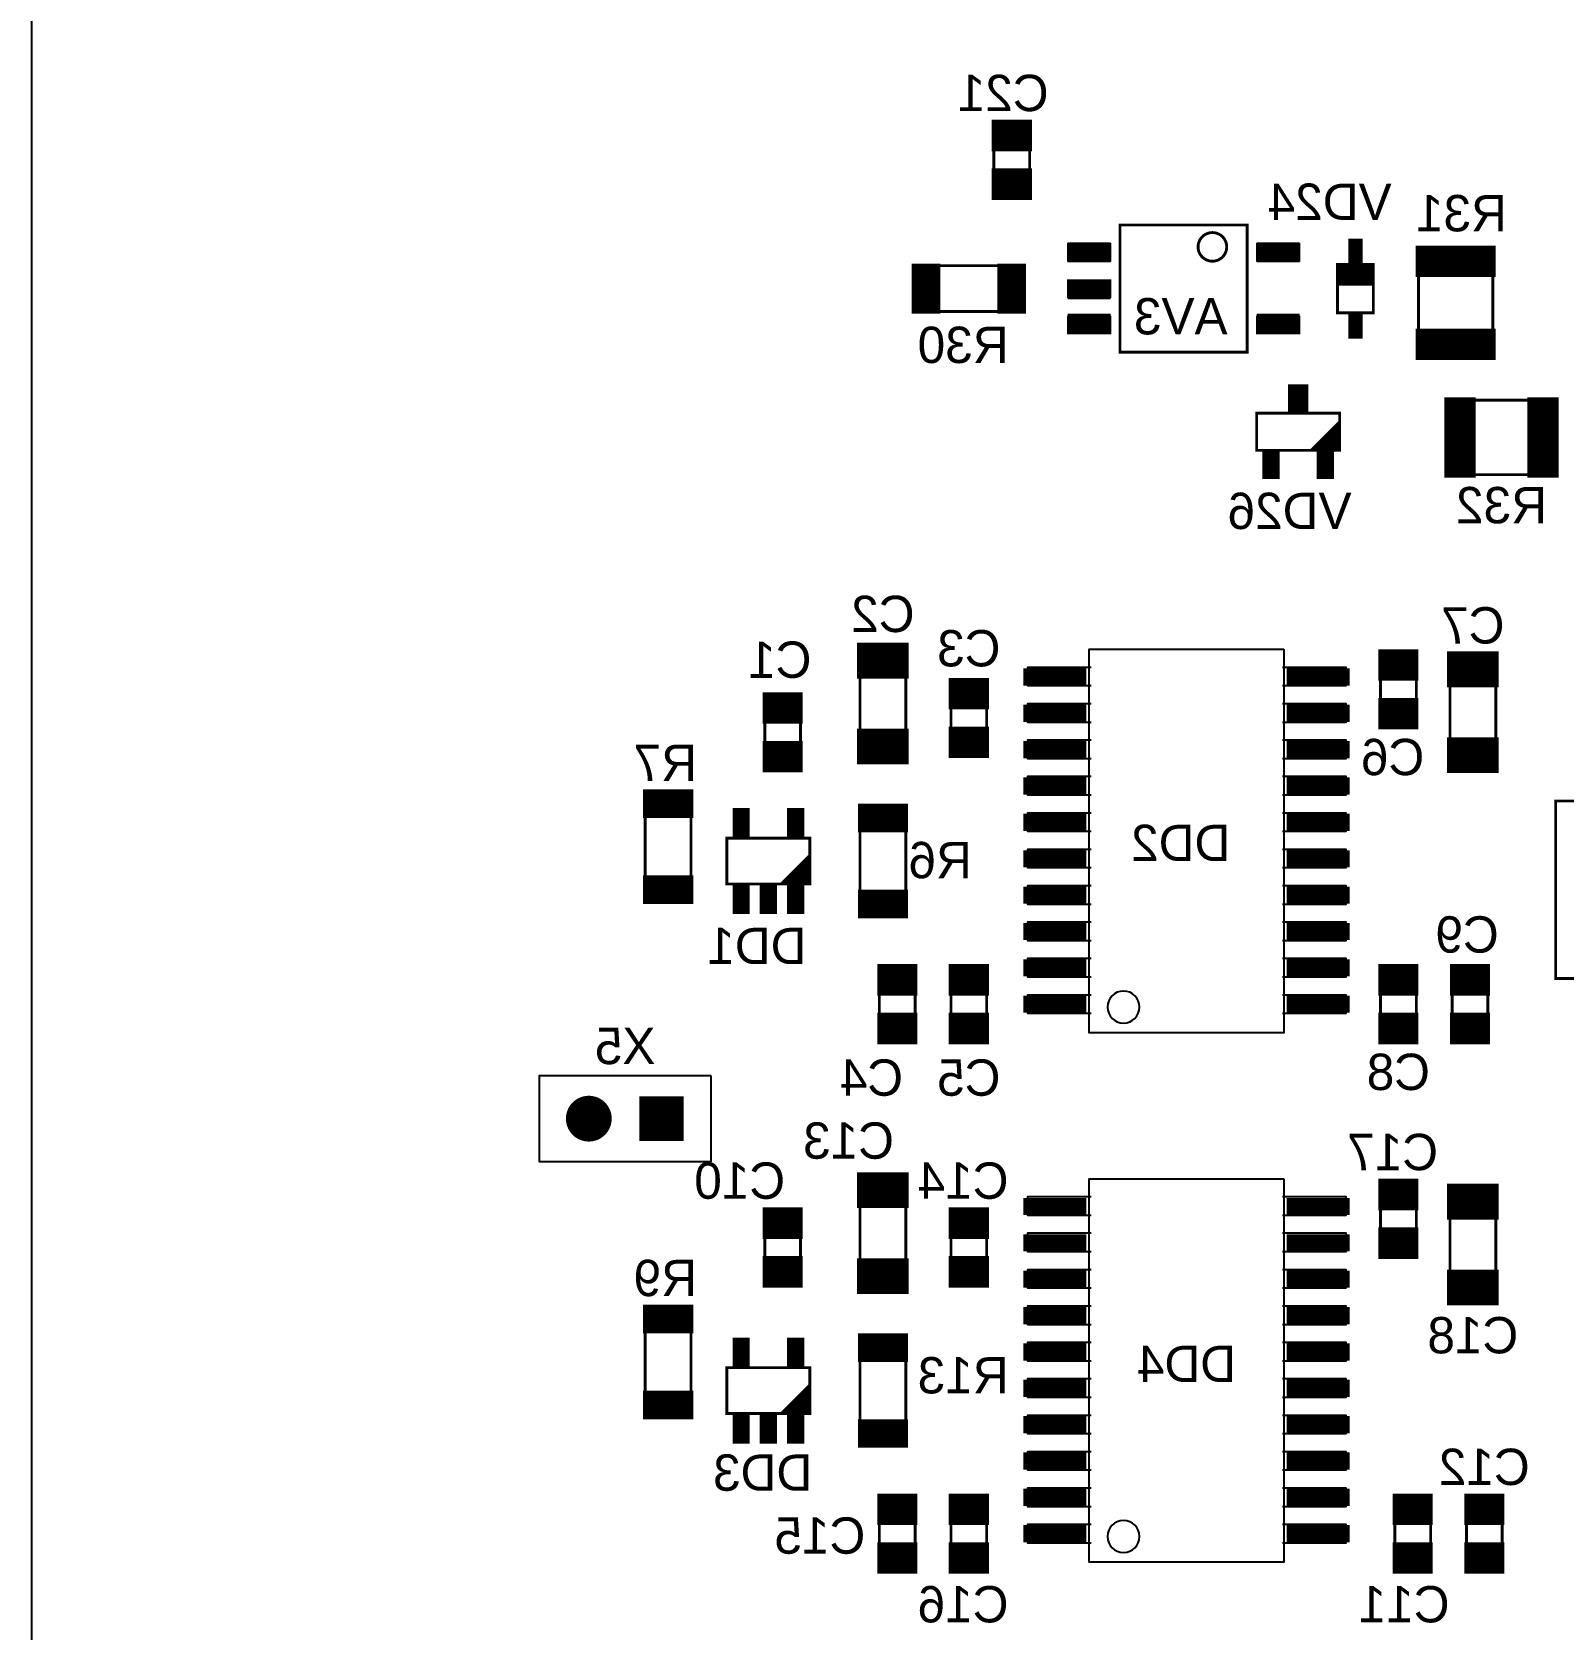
# Model space of a CAD drawing. Extents: x -6 to 97, y -11 to 222.
# Drawn here: x -5.7 to 47.7, y 46.2 to 102 of the extents above; entities that cross this region are included whole.
import ezdxf
from ezdxf.enums import TextEntityAlignment as Align

# ---------------------------------------------------------------- set-up
doc = ezdxf.new("R2010")
doc.units = 0
for name, color, linetype in [('BOARD', 173, 'CONTINUOUS'), ('BOT', 52, 'CONTINUOUS'), ('BOT_ASY', 232, 'CONTINUOUS')]:
    doc.layers.add(name, color=color, linetype=linetype)

msp = doc.modelspace()

# ---------------------------------------------------------------- linework, layer by layer
at = {"layer": 'BOARD'}
msp.add_lwpolyline([(-5.715, -10.541), (-5.715, 222.377), (97.155, 222.377), (97.155, -10.541)], close=True, dxfattribs=at)
at = {"layer": 'BOT', "const_width": 0.2}
for points in [[(27.9, 97.9), (27.9, 98.8), (29.1, 98.8), (29.1, 97.9)], [(27.9, 96.2), (27.9, 97.1), (29.1, 97.1), (29.1, 96.2)], [(30.525, 94.045), (30.525, 94.495), (31.875, 94.495), (31.875, 94.045)], [(37.125, 94.045), (37.125, 94.495), (38.475, 94.495), (38.475, 94.045)], [(40.35, 93.95), (40.35, 94.65), (40.65, 94.65), (40.65, 93.95)], [(42.7, 93.5), (42.7, 94.4), (45.3, 94.4), (45.3, 93.5)], [(25.1, 92.225), (25.1, 93.775), (25.9, 93.775), (25.9, 92.225)], [(28.1, 92.225), (28.1, 93.775), (28.9, 93.775), (28.9, 92.225)], [(30.525, 92.775), (30.525, 93.225), (31.875, 93.225), (31.875, 92.775)], [(40.35, 91.35), (40.35, 92.05), (40.65, 92.05), (40.65, 91.35)], [(30.525, 91.505), (30.525, 91.955), (31.875, 91.955), (31.875, 91.505)], [(37.125, 91.505), (37.125, 91.955), (38.475, 91.955), (38.475, 91.505)], [(42.7, 90.6), (42.7, 91.5), (45.3, 91.5), (45.3, 90.6)], [(38.3, 88.75), (38.3, 89.55), (38.7, 89.55), (38.7, 88.75)], [(43.7, 86.5), (43.7, 89.1), (44.6, 89.1), (44.6, 86.5)], [(46.6, 86.5), (46.6, 89.1), (47.5, 89.1), (47.5, 86.5)], [(37.35, 86.45), (37.35, 87.25), (37.75, 87.25), (37.75, 86.45)], [(39.25, 86.45), (39.25, 87.25), (39.65, 87.25), (39.65, 86.45)], [(23.2, 79.475), (23.2, 80.525), (24.8, 80.525), (24.8, 79.475)], [(41.4, 79.4), (41.4, 80.3), (42.6, 80.3), (42.6, 79.4)], [(43.8, 79.175), (43.8, 80.225), (45.4, 80.225), (45.4, 79.175)], [(26.4, 78.4), (26.4, 79.3), (27.6, 79.3), (27.6, 78.4)], [(29, 79.23), (29, 79.63), (31, 79.63), (31, 79.23)], [(38.2, 79.23), (38.2, 79.63), (40.2, 79.63), (40.2, 79.23)], [(19.9, 77.9), (19.9, 78.8), (21.1, 78.8), (21.1, 77.9)], [(41.4, 77.7), (41.4, 78.6), (42.6, 78.6), (42.6, 77.7)], [(29, 77.96), (29, 78.36), (31, 78.36), (31, 77.96)], [(38.2, 77.96), (38.2, 78.36), (40.2, 78.36), (40.2, 77.96)], [(23.2, 76.475), (23.2, 77.525), (24.8, 77.525), (24.8, 76.475)], [(26.4, 76.7), (26.4, 77.6), (27.6, 77.6), (27.6, 76.7)], [(19.9, 76.2), (19.9, 77.1), (21.1, 77.1), (21.1, 76.2)], [(29, 76.69), (29, 77.09), (31, 77.09), (31, 76.69)], [(38.2, 76.69), (38.2, 77.09), (40.2, 77.09), (40.2, 76.69)], [(43.8, 76.175), (43.8, 77.225), (45.4, 77.225), (45.4, 76.175)], [(29, 75.42), (29, 75.82), (31, 75.82), (31, 75.42)], [(38.2, 75.42), (38.2, 75.82), (40.2, 75.82), (40.2, 75.42)], [(15.725, 74.6), (15.725, 75.4), (17.275, 75.4), (17.275, 74.6)], [(18.85, 73.85), (18.85, 74.75), (19.25, 74.75), (19.25, 73.85)], [(20.75, 73.85), (20.75, 74.75), (21.15, 74.75), (21.15, 73.85)], [(23.225, 74.1), (23.225, 74.9), (24.775, 74.9), (24.775, 74.1)], [(29, 74.15), (29, 74.55), (31, 74.55), (31, 74.15)], [(38.2, 74.15), (38.2, 74.55), (40.2, 74.55), (40.2, 74.15)], [(29, 72.88), (29, 73.28), (31, 73.28), (31, 72.88)], [(38.2, 72.88), (38.2, 73.28), (40.2, 73.28), (40.2, 72.88)], [(15.725, 71.6), (15.725, 72.4), (17.275, 72.4), (17.275, 71.6)], [(18.85, 71.25), (18.85, 72.15), (19.25, 72.15), (19.25, 71.25)], [(19.8, 71.25), (19.8, 72.15), (20.2, 72.15), (20.2, 71.25)], [(20.75, 71.25), (20.75, 72.15), (21.15, 72.15), (21.15, 71.25)], [(23.225, 71.1), (23.225, 71.9), (24.775, 71.9), (24.775, 71.1)], [(29, 71.61), (29, 72.01), (31, 72.01), (31, 71.61)], [(38.2, 71.61), (38.2, 72.01), (40.2, 72.01), (40.2, 71.61)], [(29, 70.34), (29, 70.74), (31, 70.74), (31, 70.34)], [(38.2, 70.34), (38.2, 70.74), (40.2, 70.74), (40.2, 70.34)], [(23.9, 68.4), (23.9, 69.3), (25.1, 69.3), (25.1, 68.4)], [(26.4, 68.4), (26.4, 69.3), (27.6, 69.3), (27.6, 68.4)], [(29, 69.07), (29, 69.47), (31, 69.47), (31, 69.07)], [(38.2, 69.07), (38.2, 69.47), (40.2, 69.47), (40.2, 69.07)], [(41.4, 68.4), (41.4, 69.3), (42.6, 69.3), (42.6, 68.4)], [(43.9, 68.4), (43.9, 69.3), (45.1, 69.3), (45.1, 68.4)], [(29, 67.8), (29, 68.2), (31, 68.2), (31, 67.8)], [(38.2, 67.8), (38.2, 68.2), (40.2, 68.2), (40.2, 67.8)], [(23.9, 66.7), (23.9, 67.6), (25.1, 67.6), (25.1, 66.7)], [(26.4, 66.7), (26.4, 67.6), (27.6, 67.6), (27.6, 66.7)], [(41.4, 66.7), (41.4, 67.6), (42.6, 67.6), (42.6, 66.7)], [(43.9, 66.7), (43.9, 67.6), (45.1, 67.6), (45.1, 66.7)], [(15.595, 63.325), (15.595, 64.675), (16.945, 64.675), (16.945, 63.325)], [(23.2, 60.975), (23.2, 62.025), (24.8, 62.025), (24.8, 60.975)], [(41.4, 60.9), (41.4, 61.8), (42.6, 61.8), (42.6, 60.9)], [(43.8, 60.575), (43.8, 61.625), (45.4, 61.625), (45.4, 60.575)], [(19.9, 59.9), (19.9, 60.8), (21.1, 60.8), (21.1, 59.9)], [(26.4, 59.9), (26.4, 60.8), (27.6, 60.8), (27.6, 59.9)], [(29, 60.73), (29, 61.13), (31, 61.13), (31, 60.73)], [(38.2, 60.73), (38.2, 61.13), (40.2, 61.13), (40.2, 60.73)], [(29, 59.46), (29, 59.86), (31, 59.86), (31, 59.46)], [(38.2, 59.46), (38.2, 59.86), (40.2, 59.86), (40.2, 59.46)], [(41.4, 59.2), (41.4, 60.1), (42.6, 60.1), (42.6, 59.2)], [(19.9, 58.2), (19.9, 59.1), (21.1, 59.1), (21.1, 58.2)], [(26.4, 58.2), (26.4, 59.1), (27.6, 59.1), (27.6, 58.2)], [(23.2, 57.975), (23.2, 59.025), (24.8, 59.025), (24.8, 57.975)], [(29, 58.19), (29, 58.59), (31, 58.59), (31, 58.19)], [(38.2, 58.19), (38.2, 58.59), (40.2, 58.59), (40.2, 58.19)], [(43.8, 57.575), (43.8, 58.625), (45.4, 58.625), (45.4, 57.575)], [(15.725, 56.6), (15.725, 57.4), (17.275, 57.4), (17.275, 56.6)], [(29, 56.92), (29, 57.32), (31, 57.32), (31, 56.92)], [(38.2, 56.92), (38.2, 57.32), (40.2, 57.32), (40.2, 56.92)], [(23.225, 55.6), (23.225, 56.4), (24.775, 56.4), (24.775, 55.6)], [(18.85, 55.35), (18.85, 56.25), (19.25, 56.25), (19.25, 55.35)], [(20.75, 55.35), (20.75, 56.25), (21.15, 56.25), (21.15, 55.35)], [(29, 55.65), (29, 56.05), (31, 56.05), (31, 55.65)], [(38.2, 55.65), (38.2, 56.05), (40.2, 56.05), (40.2, 55.65)], [(29, 54.38), (29, 54.78), (31, 54.78), (31, 54.38)], [(38.2, 54.38), (38.2, 54.78), (40.2, 54.78), (40.2, 54.38)], [(15.725, 53.6), (15.725, 54.4), (17.275, 54.4), (17.275, 53.6)], [(18.85, 52.75), (18.85, 53.65), (19.25, 53.65), (19.25, 52.75)], [(19.8, 52.75), (19.8, 53.65), (20.2, 53.65), (20.2, 52.75)], [(20.75, 52.75), (20.75, 53.65), (21.15, 53.65), (21.15, 52.75)], [(29, 53.11), (29, 53.51), (31, 53.51), (31, 53.11)], [(38.2, 53.11), (38.2, 53.51), (40.2, 53.51), (40.2, 53.11)], [(23.225, 52.6), (23.225, 53.4), (24.775, 53.4), (24.775, 52.6)], [(29, 51.84), (29, 52.24), (31, 52.24), (31, 51.84)], [(38.2, 51.84), (38.2, 52.24), (40.2, 52.24), (40.2, 51.84)], [(23.9, 49.9), (23.9, 50.8), (25.1, 50.8), (25.1, 49.9)], [(26.4, 49.9), (26.4, 50.8), (27.6, 50.8), (27.6, 49.9)], [(29, 50.57), (29, 50.97), (31, 50.97), (31, 50.57)], [(38.2, 50.57), (38.2, 50.97), (40.2, 50.97), (40.2, 50.57)], [(41.9, 49.9), (41.9, 50.8), (43.1, 50.8), (43.1, 49.9)], [(44.4, 49.9), (44.4, 50.8), (45.6, 50.8), (45.6, 49.9)], [(29, 49.3), (29, 49.7), (31, 49.7), (31, 49.3)], [(38.2, 49.3), (38.2, 49.7), (40.2, 49.7), (40.2, 49.3)], [(23.9, 48.2), (23.9, 49.1), (25.1, 49.1), (25.1, 48.2)], [(26.4, 48.2), (26.4, 49.1), (27.6, 49.1), (27.6, 48.2)], [(41.9, 48.2), (41.9, 49.1), (43.1, 49.1), (43.1, 48.2)], [(44.4, 48.2), (44.4, 49.1), (45.6, 49.1), (45.6, 48.2)]]:
    msp.add_lwpolyline(points, close=True, dxfattribs=at)
for points in [[(27.9, 98.8), (29.1, 98.8)], [(27.9, 98.6), (29.1, 98.6)], [(27.9, 98.4), (29.1, 98.4)], [(27.9, 98.2), (29.1, 98.2)], [(27.9, 98), (29.1, 98)], [(27.9, 97), (29.1, 97)], [(27.9, 96.8), (29.1, 96.8)], [(27.9, 96.6), (29.1, 96.6)], [(27.9, 96.4), (29.1, 96.4)], [(27.9, 96.2), (29.1, 96.2)], [(30.525, 94.4), (31.875, 94.4)], [(37.125, 94.4), (38.475, 94.4)], [(40.35, 94.6), (40.65, 94.6)], [(40.35, 94.4), (40.65, 94.4)], [(42.7, 94.4), (45.3, 94.4)], [(30.525, 94.2), (31.875, 94.2)], [(37.125, 94.2), (38.475, 94.2)], [(40.35, 94.2), (40.65, 94.2)], [(40.35, 94), (40.65, 94)], [(42.7, 94.2), (45.3, 94.2)], [(42.7, 94), (45.3, 94)], [(42.7, 93.8), (45.3, 93.8)], [(25.1, 93.6), (25.9, 93.6)], [(25.1, 93.4), (25.9, 93.4)], [(25.1, 93.2), (25.9, 93.2)], [(28.1, 93.6), (28.9, 93.6)], [(28.1, 93.4), (28.9, 93.4)], [(28.1, 93.2), (28.9, 93.2)], [(30.525, 93.2), (31.875, 93.2)], [(42.7, 93.6), (45.3, 93.6)], [(25.1, 93), (25.9, 93)], [(25.1, 92.8), (25.9, 92.8)], [(25.1, 92.6), (25.9, 92.6)], [(28.1, 93), (28.9, 93)], [(28.1, 92.8), (28.9, 92.8)], [(28.1, 92.6), (28.9, 92.6)], [(30.525, 93), (31.875, 93)], [(30.525, 92.8), (31.875, 92.8)], [(25.1, 92.4), (25.9, 92.4)], [(28.1, 92.4), (28.9, 92.4)], [(40.35, 92), (40.65, 92)], [(30.525, 91.8), (31.875, 91.8)], [(30.525, 91.6), (31.875, 91.6)], [(37.125, 91.8), (38.475, 91.8)], [(37.125, 91.6), (38.475, 91.6)], [(40.35, 91.8), (40.65, 91.8)], [(40.35, 91.6), (40.65, 91.6)], [(40.35, 91.4), (40.65, 91.4)], [(42.7, 91.4), (45.3, 91.4)], [(42.7, 91.2), (45.3, 91.2)], [(42.7, 91), (45.3, 91)], [(42.7, 90.8), (45.3, 90.8)], [(42.7, 90.6), (45.3, 90.6)], [(38.3, 89.4), (38.7, 89.4)], [(38.3, 89.2), (38.7, 89.2)], [(38.3, 89), (38.7, 89)], [(38.3, 88.8), (38.7, 88.8)], [(43.7, 89), (44.6, 89)], [(43.7, 88.8), (44.6, 88.8)], [(46.6, 89), (47.5, 89)], [(46.6, 88.8), (47.5, 88.8)], [(43.7, 88.6), (44.6, 88.6)], [(43.7, 88.4), (44.6, 88.4)], [(43.7, 88.2), (44.6, 88.2)], [(46.6, 88.6), (47.5, 88.6)], [(46.6, 88.4), (47.5, 88.4)], [(46.6, 88.2), (47.5, 88.2)], [(43.7, 88), (44.6, 88)], [(43.7, 87.8), (44.6, 87.8)], [(43.7, 87.6), (44.6, 87.6)], [(46.6, 88), (47.5, 88)], [(46.6, 87.8), (47.5, 87.8)], [(46.6, 87.6), (47.5, 87.6)], [(37.35, 87.2), (37.75, 87.2)], [(37.35, 87), (37.75, 87)], [(39.25, 87.2), (39.65, 87.2)], [(39.25, 87), (39.65, 87)], [(43.7, 87.4), (44.6, 87.4)], [(43.7, 87.2), (44.6, 87.2)], [(43.7, 87), (44.6, 87)], [(46.6, 87.4), (47.5, 87.4)], [(46.6, 87.2), (47.5, 87.2)], [(46.6, 87), (47.5, 87)], [(37.35, 86.8), (37.75, 86.8)], [(37.35, 86.6), (37.75, 86.6)], [(39.25, 86.8), (39.65, 86.8)], [(39.25, 86.6), (39.65, 86.6)], [(43.7, 86.8), (44.6, 86.8)], [(43.7, 86.6), (44.6, 86.6)], [(46.6, 86.8), (47.5, 86.8)], [(46.6, 86.6), (47.5, 86.6)], [(23.2, 80.4), (24.8, 80.4)], [(23.2, 80.2), (24.8, 80.2)], [(23.2, 80), (24.8, 80)], [(23.2, 79.8), (24.8, 79.8)], [(41.4, 80.2), (42.6, 80.2)], [(41.4, 80), (42.6, 80)], [(41.4, 79.8), (42.6, 79.8)], [(43.8, 80.2), (45.4, 80.2)], [(43.8, 80), (45.4, 80)], [(43.8, 79.8), (45.4, 79.8)], [(23.2, 79.6), (24.8, 79.6)], [(26.4, 79.2), (27.6, 79.2)], [(29, 79.6), (31, 79.6)], [(29, 79.4), (31, 79.4)], [(38.2, 79.6), (40.2, 79.6)], [(38.2, 79.4), (40.2, 79.4)], [(41.4, 79.6), (42.6, 79.6)], [(41.4, 79.4), (42.6, 79.4)], [(43.8, 79.6), (45.4, 79.6)], [(43.8, 79.4), (45.4, 79.4)], [(43.8, 79.2), (45.4, 79.2)], [(19.9, 78.8), (21.1, 78.8)], [(19.9, 78.6), (21.1, 78.6)], [(26.4, 79), (27.6, 79)], [(26.4, 78.8), (27.6, 78.8)], [(26.4, 78.6), (27.6, 78.6)], [(41.4, 78.6), (42.6, 78.6)], [(19.9, 78.4), (21.1, 78.4)], [(19.9, 78.2), (21.1, 78.2)], [(26.4, 78.4), (27.6, 78.4)], [(29, 78.2), (31, 78.2)], [(38.2, 78.2), (40.2, 78.2)], [(41.4, 78.4), (42.6, 78.4)], [(41.4, 78.2), (42.6, 78.2)], [(19.9, 78), (21.1, 78)], [(26.4, 77.6), (27.6, 77.6)], [(29, 78), (31, 78)], [(38.2, 78), (40.2, 78)], [(41.4, 78), (42.6, 78)], [(41.4, 77.8), (42.6, 77.8)], [(19.9, 77), (21.1, 77)], [(23.2, 77.4), (24.8, 77.4)], [(23.2, 77.2), (24.8, 77.2)], [(23.2, 77), (24.8, 77)], [(26.4, 77.4), (27.6, 77.4)], [(26.4, 77.2), (27.6, 77.2)], [(26.4, 77), (27.6, 77)], [(29, 77), (31, 77)], [(38.2, 77), (40.2, 77)], [(43.8, 77.2), (45.4, 77.2)], [(43.8, 77), (45.4, 77)], [(19.9, 76.8), (21.1, 76.8)], [(19.9, 76.6), (21.1, 76.6)], [(19.9, 76.4), (21.1, 76.4)], [(23.2, 76.8), (24.8, 76.8)], [(23.2, 76.6), (24.8, 76.6)], [(26.4, 76.8), (27.6, 76.8)], [(29, 76.8), (31, 76.8)], [(38.2, 76.8), (40.2, 76.8)], [(43.8, 76.8), (45.4, 76.8)], [(43.8, 76.6), (45.4, 76.6)], [(43.8, 76.4), (45.4, 76.4)], [(19.9, 76.2), (21.1, 76.2)], [(29, 75.8), (31, 75.8)], [(38.2, 75.8), (40.2, 75.8)], [(43.8, 76.2), (45.4, 76.2)], [(15.725, 75.4), (17.275, 75.4)], [(29, 75.6), (31, 75.6)], [(38.2, 75.6), (40.2, 75.6)], [(15.725, 75.2), (17.275, 75.2)], [(15.725, 75), (17.275, 75)], [(15.725, 74.8), (17.275, 74.8)], [(23.225, 74.8), (24.775, 74.8)], [(15.725, 74.6), (17.275, 74.6)], [(18.85, 74.6), (19.25, 74.6)], [(18.85, 74.4), (19.25, 74.4)], [(18.85, 74.2), (19.25, 74.2)], [(20.75, 74.6), (21.15, 74.6)], [(20.75, 74.4), (21.15, 74.4)], [(20.75, 74.2), (21.15, 74.2)], [(23.225, 74.6), (24.775, 74.6)], [(23.225, 74.4), (24.775, 74.4)], [(23.225, 74.2), (24.775, 74.2)], [(29, 74.4), (31, 74.4)], [(29, 74.2), (31, 74.2)], [(38.2, 74.4), (40.2, 74.4)], [(38.2, 74.2), (40.2, 74.2)], [(18.85, 74), (19.25, 74)], [(20.75, 74), (21.15, 74)], [(29, 73.2), (31, 73.2)], [(29, 73), (31, 73)], [(38.2, 73.2), (40.2, 73.2)], [(38.2, 73), (40.2, 73)], [(15.725, 72.4), (17.275, 72.4)], [(15.725, 72.2), (17.275, 72.2)], [(15.725, 72), (17.275, 72)], [(18.85, 72), (19.25, 72)], [(19.8, 72), (20.2, 72)], [(20.75, 72), (21.15, 72)], [(29, 72), (31, 72)], [(38.2, 72), (40.2, 72)], [(15.725, 71.8), (17.275, 71.8)], [(15.725, 71.6), (17.275, 71.6)], [(18.85, 71.8), (19.25, 71.8)], [(18.85, 71.6), (19.25, 71.6)], [(18.85, 71.4), (19.25, 71.4)], [(19.8, 71.8), (20.2, 71.8)], [(19.8, 71.6), (20.2, 71.6)], [(19.8, 71.4), (20.2, 71.4)], [(20.75, 71.8), (21.15, 71.8)], [(20.75, 71.6), (21.15, 71.6)], [(20.75, 71.4), (21.15, 71.4)], [(23.225, 71.8), (24.775, 71.8)], [(23.225, 71.6), (24.775, 71.6)], [(23.225, 71.4), (24.775, 71.4)], [(29, 71.8), (31, 71.8)], [(38.2, 71.8), (40.2, 71.8)], [(23.225, 71.2), (24.775, 71.2)], [(29, 70.6), (31, 70.6)], [(29, 70.4), (31, 70.4)], [(38.2, 70.6), (40.2, 70.6)], [(38.2, 70.4), (40.2, 70.4)], [(23.9, 69.2), (25.1, 69.2)], [(26.4, 69.2), (27.6, 69.2)], [(29, 69.4), (31, 69.4)], [(29, 69.2), (31, 69.2)], [(38.2, 69.4), (40.2, 69.4)], [(38.2, 69.2), (40.2, 69.2)], [(41.4, 69.2), (42.6, 69.2)], [(43.9, 69.2), (45.1, 69.2)], [(23.9, 69), (25.1, 69)], [(23.9, 68.8), (25.1, 68.8)], [(23.9, 68.6), (25.1, 68.6)], [(26.4, 69), (27.6, 69)], [(26.4, 68.8), (27.6, 68.8)], [(26.4, 68.6), (27.6, 68.6)], [(41.4, 69), (42.6, 69)], [(41.4, 68.8), (42.6, 68.8)], [(41.4, 68.6), (42.6, 68.6)], [(43.9, 69), (45.1, 69)], [(43.9, 68.8), (45.1, 68.8)], [(43.9, 68.6), (45.1, 68.6)], [(23.9, 68.4), (25.1, 68.4)], [(26.4, 68.4), (27.6, 68.4)], [(29, 68.2), (31, 68.2)], [(29, 68), (31, 68)], [(38.2, 68.2), (40.2, 68.2)], [(38.2, 68), (40.2, 68)], [(41.4, 68.4), (42.6, 68.4)], [(43.9, 68.4), (45.1, 68.4)], [(23.9, 67.6), (25.1, 67.6)], [(26.4, 67.6), (27.6, 67.6)], [(29, 67.8), (31, 67.8)], [(38.2, 67.8), (40.2, 67.8)], [(41.4, 67.6), (42.6, 67.6)], [(43.9, 67.6), (45.1, 67.6)], [(23.9, 67.4), (25.1, 67.4)], [(23.9, 67.2), (25.1, 67.2)], [(23.9, 67), (25.1, 67)], [(26.4, 67.4), (27.6, 67.4)], [(26.4, 67.2), (27.6, 67.2)], [(26.4, 67), (27.6, 67)], [(41.4, 67.4), (42.6, 67.4)], [(41.4, 67.2), (42.6, 67.2)], [(41.4, 67), (42.6, 67)], [(43.9, 67.4), (45.1, 67.4)], [(43.9, 67.2), (45.1, 67.2)], [(43.9, 67), (45.1, 67)], [(23.9, 66.8), (25.1, 66.8)], [(26.4, 66.8), (27.6, 66.8)], [(41.4, 66.8), (42.6, 66.8)], [(43.9, 66.8), (45.1, 66.8)], [(13.06, 64.2), (14.4, 64.2)], [(13.156, 64.4), (14.304, 64.4)], [(13.37, 64.6), (14.09, 64.6)], [(15.595, 64.6), (16.945, 64.6)], [(15.595, 64.4), (16.945, 64.4)], [(15.595, 64.2), (16.945, 64.2)], [(13.03, 64), (14.43, 64)], [(13.06, 63.8), (14.4, 63.8)], [(13.156, 63.6), (14.304, 63.6)], [(15.595, 64), (16.945, 64)], [(15.595, 63.8), (16.945, 63.8)], [(15.595, 63.6), (16.945, 63.6)], [(13.37, 63.4), (14.09, 63.4)], [(15.595, 63.4), (16.945, 63.4)], [(23.2, 62), (24.8, 62)], [(23.2, 61.8), (24.8, 61.8)], [(23.2, 61.6), (24.8, 61.6)], [(23.2, 61.4), (24.8, 61.4)], [(41.4, 61.8), (42.6, 61.8)], [(41.4, 61.6), (42.6, 61.6)], [(41.4, 61.4), (42.6, 61.4)], [(43.8, 61.6), (45.4, 61.6)], [(43.8, 61.4), (45.4, 61.4)], [(19.9, 60.8), (21.1, 60.8)], [(23.2, 61.2), (24.8, 61.2)], [(23.2, 61), (24.8, 61)], [(26.4, 60.8), (27.6, 60.8)], [(29, 61), (31, 61)], [(29, 60.8), (31, 60.8)], [(38.2, 61), (40.2, 61)], [(38.2, 60.8), (40.2, 60.8)], [(41.4, 61.2), (42.6, 61.2)], [(41.4, 61), (42.6, 61)], [(43.8, 61.2), (45.4, 61.2)], [(43.8, 61), (45.4, 61)], [(43.8, 60.8), (45.4, 60.8)], [(19.9, 60.6), (21.1, 60.6)], [(19.9, 60.4), (21.1, 60.4)], [(19.9, 60.2), (21.1, 60.2)], [(26.4, 60.6), (27.6, 60.6)], [(26.4, 60.4), (27.6, 60.4)], [(26.4, 60.2), (27.6, 60.2)], [(43.8, 60.6), (45.4, 60.6)], [(19.9, 60), (21.1, 60)], [(26.4, 60), (27.6, 60)], [(29, 59.8), (31, 59.8)], [(38.2, 59.8), (40.2, 59.8)], [(41.4, 60), (42.6, 60)], [(41.4, 59.8), (42.6, 59.8)], [(29, 59.6), (31, 59.6)], [(38.2, 59.6), (40.2, 59.6)], [(41.4, 59.6), (42.6, 59.6)], [(41.4, 59.4), (42.6, 59.4)], [(41.4, 59.2), (42.6, 59.2)], [(19.9, 59), (21.1, 59)], [(19.9, 58.8), (21.1, 58.8)], [(19.9, 58.6), (21.1, 58.6)], [(23.2, 59), (24.8, 59)], [(23.2, 58.8), (24.8, 58.8)], [(23.2, 58.6), (24.8, 58.6)], [(26.4, 59), (27.6, 59)], [(26.4, 58.8), (27.6, 58.8)], [(26.4, 58.6), (27.6, 58.6)], [(43.8, 58.6), (45.4, 58.6)], [(19.9, 58.4), (21.1, 58.4)], [(19.9, 58.2), (21.1, 58.2)], [(23.2, 58.4), (24.8, 58.4)], [(23.2, 58.2), (24.8, 58.2)], [(23.2, 58), (24.8, 58)], [(26.4, 58.4), (27.6, 58.4)], [(26.4, 58.2), (27.6, 58.2)], [(29, 58.4), (31, 58.4)], [(29, 58.2), (31, 58.2)], [(38.2, 58.4), (40.2, 58.4)], [(38.2, 58.2), (40.2, 58.2)], [(43.8, 58.4), (45.4, 58.4)], [(43.8, 58.2), (45.4, 58.2)], [(43.8, 58), (45.4, 58)], [(15.725, 57.4), (17.275, 57.4)], [(43.8, 57.8), (45.4, 57.8)], [(43.8, 57.6), (45.4, 57.6)], [(15.725, 57.2), (17.275, 57.2)], [(15.725, 57), (17.275, 57)], [(29, 57.2), (31, 57.2)], [(29, 57), (31, 57)], [(38.2, 57.2), (40.2, 57.2)], [(38.2, 57), (40.2, 57)], [(15.725, 56.8), (17.275, 56.8)], [(15.725, 56.6), (17.275, 56.6)], [(23.225, 56.4), (24.775, 56.4)], [(18.85, 56.2), (19.25, 56.2)], [(18.85, 56), (19.25, 56)], [(18.85, 55.8), (19.25, 55.8)], [(20.75, 56.2), (21.15, 56.2)], [(20.75, 56), (21.15, 56)], [(20.75, 55.8), (21.15, 55.8)], [(23.225, 56.2), (24.775, 56.2)], [(23.225, 56), (24.775, 56)], [(23.225, 55.8), (24.775, 55.8)], [(29, 56), (31, 56)], [(29, 55.8), (31, 55.8)], [(38.2, 56), (40.2, 56)], [(38.2, 55.8), (40.2, 55.8)], [(18.85, 55.6), (19.25, 55.6)], [(18.85, 55.4), (19.25, 55.4)], [(20.75, 55.6), (21.15, 55.6)], [(20.75, 55.4), (21.15, 55.4)], [(23.225, 55.6), (24.775, 55.6)], [(29, 54.6), (31, 54.6)], [(38.2, 54.6), (40.2, 54.6)], [(15.725, 54.4), (17.275, 54.4)], [(15.725, 54.2), (17.275, 54.2)], [(29, 54.4), (31, 54.4)], [(38.2, 54.4), (40.2, 54.4)], [(15.725, 54), (17.275, 54)], [(15.725, 53.8), (17.275, 53.8)], [(15.725, 53.6), (17.275, 53.6)], [(18.85, 53.6), (19.25, 53.6)], [(19.8, 53.6), (20.2, 53.6)], [(20.75, 53.6), (21.15, 53.6)], [(18.85, 53.4), (19.25, 53.4)], [(18.85, 53.2), (19.25, 53.2)], [(18.85, 53), (19.25, 53)], [(19.8, 53.4), (20.2, 53.4)], [(19.8, 53.2), (20.2, 53.2)], [(19.8, 53), (20.2, 53)], [(20.75, 53.4), (21.15, 53.4)], [(20.75, 53.2), (21.15, 53.2)], [(20.75, 53), (21.15, 53)], [(23.225, 53.4), (24.775, 53.4)], [(23.225, 53.2), (24.775, 53.2)], [(23.225, 53), (24.775, 53)], [(29, 53.4), (31, 53.4)], [(29, 53.2), (31, 53.2)], [(38.2, 53.4), (40.2, 53.4)], [(38.2, 53.2), (40.2, 53.2)], [(18.85, 52.8), (19.25, 52.8)], [(19.8, 52.8), (20.2, 52.8)], [(20.75, 52.8), (21.15, 52.8)], [(23.225, 52.8), (24.775, 52.8)], [(23.225, 52.6), (24.775, 52.6)], [(29, 52.2), (31, 52.2)], [(29, 52), (31, 52)], [(38.2, 52.2), (40.2, 52.2)], [(38.2, 52), (40.2, 52)], [(23.9, 50.8), (25.1, 50.8)], [(26.4, 50.8), (27.6, 50.8)], [(29, 50.8), (31, 50.8)], [(38.2, 50.8), (40.2, 50.8)], [(41.9, 50.8), (43.1, 50.8)], [(44.4, 50.8), (45.6, 50.8)], [(23.9, 50.6), (25.1, 50.6)], [(23.9, 50.4), (25.1, 50.4)], [(23.9, 50.2), (25.1, 50.2)], [(26.4, 50.6), (27.6, 50.6)], [(26.4, 50.4), (27.6, 50.4)], [(26.4, 50.2), (27.6, 50.2)], [(29, 50.6), (31, 50.6)], [(38.2, 50.6), (40.2, 50.6)], [(41.9, 50.6), (43.1, 50.6)], [(41.9, 50.4), (43.1, 50.4)], [(41.9, 50.2), (43.1, 50.2)], [(44.4, 50.6), (45.6, 50.6)], [(44.4, 50.4), (45.6, 50.4)], [(44.4, 50.2), (45.6, 50.2)], [(23.9, 50), (25.1, 50)], [(26.4, 50), (27.6, 50)], [(29, 49.6), (31, 49.6)], [(38.2, 49.6), (40.2, 49.6)], [(41.9, 50), (43.1, 50)], [(44.4, 50), (45.6, 50)], [(29, 49.4), (31, 49.4)], [(38.2, 49.4), (40.2, 49.4)], [(23.9, 49), (25.1, 49)], [(23.9, 48.8), (25.1, 48.8)], [(23.9, 48.6), (25.1, 48.6)], [(26.4, 49), (27.6, 49)], [(26.4, 48.8), (27.6, 48.8)], [(26.4, 48.6), (27.6, 48.6)], [(41.9, 49), (43.1, 49)], [(41.9, 48.8), (43.1, 48.8)], [(41.9, 48.6), (43.1, 48.6)], [(44.4, 49), (45.6, 49)], [(44.4, 48.8), (45.6, 48.8)], [(44.4, 48.6), (45.6, 48.6)], [(23.9, 48.4), (25.1, 48.4)], [(23.9, 48.2), (25.1, 48.2)], [(26.4, 48.4), (27.6, 48.4)], [(26.4, 48.2), (27.6, 48.2)], [(41.9, 48.4), (43.1, 48.4)], [(41.9, 48.2), (43.1, 48.2)], [(44.4, 48.4), (45.6, 48.4)], [(44.4, 48.2), (45.6, 48.2)]]:
    msp.add_lwpolyline(points, dxfattribs=at)
msp.add_lwpolyline([(13.73, 63.3, 1), (13.73, 64.7, 1)], format="xyb", close=True, dxfattribs=at)
at = {"layer": 'BOT_ASY', "const_width": 0.1}
for points in [[(27.875, 96.5), (29.125, 96.5), (29.125, 98.5), (27.875, 98.5), (27.875, 96.5)], [(36.722, 95.222), (32.278, 95.222), (32.278, 90.778), (36.722, 90.778), (36.722, 95.222)], [(31.9, 94.57), (30.5, 94.57), (30.5, 93.97), (31.9, 93.97), (31.9, 94.57)], [(38.5, 94.57), (37.1, 94.57), (37.1, 93.97), (38.5, 93.97), (38.5, 94.57)], [(40.3, 94.5), (40.3, 94.1)], [(25.45, 93.8), (25.45, 92.2), (28.55, 92.2), (28.55, 93.8), (25.45, 93.8)], [(41.125, 93.85), (39.875, 93.85), (39.875, 92.15), (41.125, 92.15), (41.125, 93.85)], [(41.125, 93.75), (39.875, 93.75)], [(42.7, 90.95), (45.3, 90.95), (45.3, 94.05), (42.7, 94.05), (42.7, 90.95)], [(31.9, 93.27), (30.5, 93.27), (30.5, 92.67), (31.9, 92.67), (31.9, 93.27)], [(41.125, 93.65), (39.875, 93.65)], [(41.125, 93.55), (39.875, 93.55)], [(41.125, 93.45), (39.875, 93.45)], [(41.125, 93.35), (39.875, 93.35)], [(41.125, 93.25), (39.875, 93.25)], [(41.125, 93.15), (39.875, 93.15)], [(31.9, 92.07), (30.5, 92.07), (30.5, 91.47), (31.9, 91.47), (31.9, 92.07)], [(38.5, 92.07), (37.1, 92.07), (37.1, 91.47), (38.5, 91.47), (38.5, 92.07)], [(40.3, 91.9), (40.3, 91.5)], [(38.8, 88.7), (38.8, 89.6), (38.2, 89.6), (38.2, 88.7), (38.8, 88.7)], [(44.05, 89.1), (44.05, 86.5), (47.15, 86.5), (47.15, 89.1), (44.05, 89.1)], [(37.05, 87.35), (39.95, 87.35), (39.95, 88.65), (37.05, 88.65), (37.05, 87.35)], [(39.95, 88.35), (38.95, 87.35)], [(39.95, 88.25), (39.05, 87.35)], [(39.95, 88.15), (39.15, 87.35)], [(39.95, 88.05), (39.25, 87.35)], [(39.95, 87.95), (39.35, 87.35)], [(39.95, 87.85), (39.45, 87.35)], [(39.95, 87.75), (39.55, 87.35)], [(39.95, 87.65), (39.65, 87.35)], [(37.8, 87.3), (37.8, 86.4), (37.3, 86.4), (37.3, 87.3), (37.8, 87.3)], [(39.95, 87.55), (39.7, 87.3), (39.7, 86.4), (39.2, 86.4), (39.2, 87.3), (39.7, 87.3)], [(39.95, 87.45), (39.85, 87.35)], [(23.2, 76.9), (24.8, 76.9), (24.8, 80.1), (23.2, 80.1), (23.2, 76.9)], [(41.375, 78), (42.625, 78), (42.625, 80), (41.375, 80), (41.375, 78)], [(43.8, 76.6), (45.4, 76.6), (45.4, 79.8), (43.8, 79.8), (43.8, 76.6)], [(26.375, 77), (27.625, 77), (27.625, 79), (26.375, 79), (26.375, 77)], [(19.875, 76.5), (21.125, 76.5), (21.125, 78.5), (19.875, 78.5), (19.875, 76.5)], [(17.3, 75.05), (15.7, 75.05), (15.7, 71.95), (17.3, 71.95), (17.3, 75.05)], [(18.8, 73.8), (19.3, 73.8), (19.3, 74.8), (18.8, 74.8), (18.8, 73.8)], [(20.7, 73.8), (21.2, 73.8), (21.2, 74.8), (20.7, 74.8), (20.7, 73.8)], [(53.51, 75.1), (47.49, 75.1), (47.49, 68.9), (53.51, 68.9), (53.51, 75.1)], [(24.8, 74.55), (23.2, 74.55), (23.2, 71.45), (24.8, 71.45), (24.8, 74.55)], [(18.55, 72.2), (21.45, 72.2), (21.45, 73.8), (18.55, 73.8), (18.55, 72.2)], [(21.45, 73.2), (20.45, 72.2)], [(21.45, 73.1), (20.55, 72.2)], [(21.45, 73), (20.65, 72.2)], [(21.45, 72.9), (20.75, 72.2)], [(21.45, 72.8), (20.85, 72.2)], [(21.45, 72.7), (20.95, 72.2)], [(21.45, 72.6), (21.05, 72.2)], [(21.45, 72.5), (21.15, 72.2)], [(18.8, 71.2), (19.3, 71.2), (19.3, 72.2), (18.8, 72.2), (18.8, 71.2)], [(19.75, 71.2), (20.25, 71.2), (20.25, 72.2), (19.75, 72.2), (19.75, 71.2)], [(20.7, 71.2), (21.2, 71.2), (21.2, 72.2), (20.7, 72.2), (20.7, 71.2)], [(21.45, 72.4), (21.25, 72.2)], [(21.45, 72.3), (21.35, 72.2)], [(25.125, 69), (23.875, 69), (23.875, 67), (25.125, 67), (25.125, 69)], [(27.625, 69), (26.375, 69), (26.375, 67), (27.625, 67), (27.625, 69)], [(42.625, 69), (41.375, 69), (41.375, 67), (42.625, 67), (42.625, 69)], [(45.125, 69), (43.875, 69), (43.875, 67), (45.125, 67), (45.125, 69)], [(23.2, 58.4), (24.8, 58.4), (24.8, 61.6), (23.2, 61.6), (23.2, 58.4)], [(41.375, 59.5), (42.625, 59.5), (42.625, 61.5), (41.375, 61.5), (41.375, 59.5)], [(43.8, 58), (45.4, 58), (45.4, 61.2), (43.8, 61.2), (43.8, 58)], [(19.875, 58.5), (21.125, 58.5), (21.125, 60.5), (19.875, 60.5), (19.875, 58.5)], [(26.375, 58.5), (27.625, 58.5), (27.625, 60.5), (26.375, 60.5), (26.375, 58.5)], [(17.3, 57.05), (15.7, 57.05), (15.7, 53.95), (17.3, 53.95), (17.3, 57.05)], [(18.8, 55.3), (19.3, 55.3), (19.3, 56.3), (18.8, 56.3), (18.8, 55.3)], [(20.7, 55.3), (21.2, 55.3), (21.2, 56.3), (20.7, 56.3), (20.7, 55.3)], [(24.8, 56.05), (23.2, 56.05), (23.2, 52.95), (24.8, 52.95), (24.8, 56.05)], [(18.55, 53.7), (21.45, 53.7), (21.45, 55.3), (18.55, 55.3), (18.55, 53.7)], [(21.45, 54.7), (20.45, 53.7)], [(21.45, 54.6), (20.55, 53.7)], [(21.45, 54.5), (20.65, 53.7)], [(21.45, 54.4), (20.75, 53.7)], [(21.45, 54.3), (20.85, 53.7)], [(21.45, 54.2), (20.95, 53.7)], [(21.45, 54.1), (21.05, 53.7)], [(18.8, 52.7), (19.3, 52.7), (19.3, 53.7), (18.8, 53.7), (18.8, 52.7)], [(19.75, 52.7), (20.25, 52.7), (20.25, 53.7), (19.75, 53.7), (19.75, 52.7)], [(20.7, 52.7), (21.2, 52.7), (21.2, 53.7), (20.7, 53.7), (20.7, 52.7)], [(21.45, 54), (21.15, 53.7)], [(21.45, 53.9), (21.25, 53.7)], [(21.45, 53.8), (21.35, 53.7)], [(25.125, 50.5), (23.875, 50.5), (23.875, 48.5), (25.125, 48.5), (25.125, 50.5)], [(27.625, 50.5), (26.375, 50.5), (26.375, 48.5), (27.625, 48.5), (27.625, 50.5)], [(43.125, 50.5), (41.875, 50.5), (41.875, 48.5), (43.125, 48.5), (43.125, 50.5)], [(45.625, 50.5), (44.375, 50.5), (44.375, 48.5), (45.625, 48.5), (45.625, 50.5)]]:
    msp.add_lwpolyline(points, dxfattribs=at)
for points in [[(36.005, 94.458, 1), (35.005, 94.457, 1), (36.005, 94.458)], [(40.7, 94.5, 1), (40.3, 94.5)], [(40.3, 94.1, 1), (40.7, 94.1), (40.7, 94.5)], [(40.7, 91.9, 1), (40.3, 91.9)], [(40.3, 91.5, 1), (40.7, 91.5), (40.7, 91.9)]]:
    msp.add_lwpolyline(points, format="xyb", dxfattribs=at)
at = {"layer": 'BOT_ASY'}
for points in [[(38, 80.4), (38, 67), (31.2, 67), (31.2, 80.4), (38, 80.4)], [(31.272, 79.766), (29.046, 79.766), (29.046, 79.13), (31.272, 79.13)], [(37.95, 79.13), (40.176, 79.13), (40.176, 79.766), (37.95, 79.766)], [(31.272, 78.494), (29.046, 78.494), (29.046, 77.858), (31.272, 77.858)], [(37.95, 77.858), (40.176, 77.858), (40.176, 78.494), (37.95, 78.494)], [(31.272, 77.222), (29.046, 77.222), (29.046, 76.586), (31.272, 76.586)], [(37.95, 76.586), (40.176, 76.586), (40.176, 77.222), (37.95, 77.222)], [(31.272, 75.95), (29.046, 75.95), (29.046, 75.314), (31.272, 75.314)], [(37.95, 75.314), (40.176, 75.314), (40.176, 75.95), (37.95, 75.95)], [(31.272, 74.678), (29.046, 74.678), (29.046, 74.042), (31.272, 74.042)], [(37.95, 74.042), (40.176, 74.042), (40.176, 74.678), (37.95, 74.678)], [(31.272, 73.406), (29.046, 73.406), (29.046, 72.77), (31.272, 72.77)], [(37.95, 72.77), (40.176, 72.77), (40.176, 73.406), (37.95, 73.406)], [(31.272, 72.134), (29.046, 72.134), (29.046, 71.498), (31.272, 71.498)], [(37.95, 71.498), (40.176, 71.498), (40.176, 72.134), (37.95, 72.134)], [(31.272, 70.862), (29.046, 70.862), (29.046, 70.226), (31.272, 70.226)], [(37.95, 70.226), (40.176, 70.226), (40.176, 70.862), (37.95, 70.862)], [(31.272, 69.59), (29.046, 69.59), (29.046, 68.954), (31.272, 68.954)], [(37.95, 68.954), (40.176, 68.954), (40.176, 69.59), (37.95, 69.59)], [(31.272, 68.318), (29.046, 68.318), (29.046, 67.682), (31.272, 67.682)], [(37.95, 67.682), (40.176, 67.682), (40.176, 68.318), (37.95, 68.318)], [(18, 65.5), (12, 65.5), (12, 62.5), (18, 62.5), (18, 65.5)], [(38, 61.9), (38, 48.5), (31.2, 48.5), (31.2, 61.9), (38, 61.9)], [(31.272, 61.266), (29.046, 61.266), (29.046, 60.63), (31.272, 60.63)], [(37.95, 60.63), (40.176, 60.63), (40.176, 61.266), (37.95, 61.266)], [(31.272, 59.994), (29.046, 59.994), (29.046, 59.358), (31.272, 59.358)], [(37.95, 59.358), (40.176, 59.358), (40.176, 59.994), (37.95, 59.994)], [(31.272, 58.722), (29.046, 58.722), (29.046, 58.086), (31.272, 58.086)], [(37.95, 58.086), (40.176, 58.086), (40.176, 58.722), (37.95, 58.722)], [(31.272, 57.45), (29.046, 57.45), (29.046, 56.814), (31.272, 56.814)], [(37.95, 56.814), (40.176, 56.814), (40.176, 57.45), (37.95, 57.45)], [(31.272, 56.178), (29.046, 56.178), (29.046, 55.542), (31.272, 55.542)], [(37.95, 55.542), (40.176, 55.542), (40.176, 56.178), (37.95, 56.178)], [(31.272, 54.906), (29.046, 54.906), (29.046, 54.27), (31.272, 54.27)], [(37.95, 54.27), (40.176, 54.27), (40.176, 54.906), (37.95, 54.906)], [(31.272, 53.634), (29.046, 53.634), (29.046, 52.998), (31.272, 52.998)], [(37.95, 52.998), (40.176, 52.998), (40.176, 53.634), (37.95, 53.634)], [(31.272, 52.362), (29.046, 52.362), (29.046, 51.726), (31.272, 51.726)], [(37.95, 51.726), (40.176, 51.726), (40.176, 52.362), (37.95, 52.362)], [(31.272, 51.09), (29.046, 51.09), (29.046, 50.454), (31.272, 50.454)], [(37.95, 50.454), (40.176, 50.454), (40.176, 51.09), (37.95, 51.09)], [(31.272, 49.818), (29.046, 49.818), (29.046, 49.182), (31.272, 49.182)], [(37.95, 49.182), (40.176, 49.182), (40.176, 49.818), (37.95, 49.818)]]:
    msp.add_lwpolyline(points, dxfattribs=at)
for points in [[(32.959, 67.9, 1), (31.841, 67.9, 1)], [(32.959, 49.4, 1), (31.841, 49.4, 1)]]:
    msp.add_lwpolyline(points, format="xyb", close=True, dxfattribs=at)
msp.add_lwpolyline([(14.365, 64, 1), (13.095, 64, 1), (14.365, 64)], format="xyb", dxfattribs=at)
msp.add_lwpolyline([(16.905, 63.365), (15.635, 63.365), (15.635, 64.635), (16.905, 64.635)], close=True, dxfattribs=at)

# ---------------------------------------------------------------- texts
at = {"layer": 'BOT_ASY', "text_generation_flag": 2, "width": 1.019685}
for s, p in [('C21', (28.2, 99.2)), ('VD24', (39.6, 95.4)), ('R31', (44.2, 95)), ('AV3', (34.4, 91.4)), ('R30', (26.8, 90.4)), ('R32', (45.6, 84.8)), ('VD26', (38.2, 84.6)), ('C2', (24, 81)), ('C7', (44.6, 80.6)), ('C3', (27, 79.8)), ('C1', (20.4, 79.4)), ('R7', (16.4, 75.8)), ('C6', (41.8, 76)), ('DD2', (34.4, 73)), ('R6', (26, 72.4)), ('C9', (44.4, 69.8)), ('DD1', (19.6, 69.4)), ('X5', (15, 65.905)), ('C4', (23.6, 64.8)), ('C5', (27, 64.8)), ('C8', (42, 65)), ('C13', (22.8, 62.6)), ('C17', (41.8, 62.2)), ('C10', (19, 61.2)), ('C14', (26.8, 61.2)), ('R9', (16.4, 57.8)), ('C18', (44.6, 55.8)), ('DD4', (34.6, 54.8)), ('R13', (26.8, 54.4)), ('C12', (45, 51.2)), ('DD3', (19.8, 51)), ('C15', (21.8, 48.8)), ('C16', (26.8, 46.4)), ('C11', (42.2, 46.4))]:
    msp.add_text(s, height=1.27, dxfattribs=at).set_placement(p, align=Align.CENTER)

doc.saveas('drawing.dxf')
